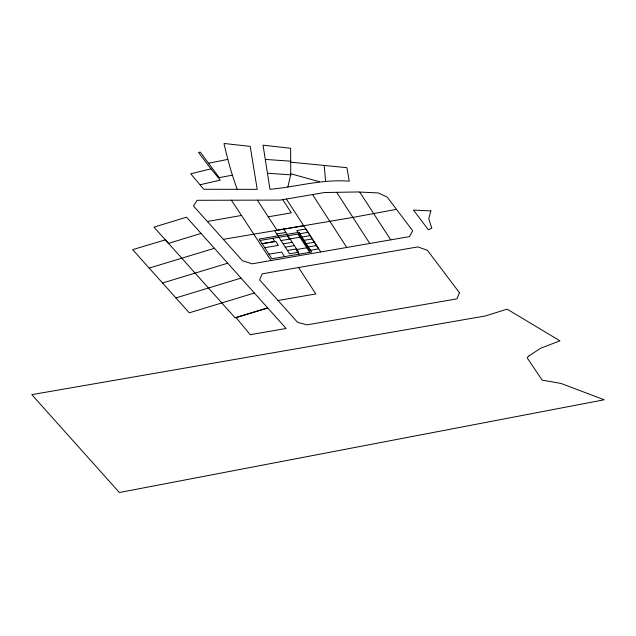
<?xml version="1.0" encoding="UTF-8"?>
<svg xmlns="http://www.w3.org/2000/svg" width="636" height="636" viewBox="0 0 636 636"><rect width="100%" height="100%" fill="white"/><g stroke="black" fill="none" stroke-linecap="round" stroke-linejoin="round"><path stroke-width="0.95" d="M290.7 162.172L290.636 148.275L263.058 145.183L269.95 189.345C296.392 186.873 322.373 178.962 349.259 181.188L346.898 167.666L290.7 162.172L290.692 174.852L267.597 173.254M287.87 186.992L290.938 173.811L319.375 181.705M201.063 233.412L168.508 243.389L153.984 227.147L186.531 217.162L286.097 328.478L250.226 334.703L236.028 317.555L267.732 307.943L235.121 317.825L165.36 239.852L132.662 249.646L189.266 312.84L254.384 293.021M214.404 248.31L149.19 268.098M227.712 263.209L162.554 283.012M241.044 278.107L175.902 297.918M200.221 184.734L220.31 180.115L210.961 168.858L190.689 173.787L203.814 189.266L257.206 189.361L250.218 146.407L224.103 143.482L224.166 144.428C227.752 159.62 231.735 174.789 237.308 189.393M227.799 159.39L208.536 163.245M396.474 209.339L352.861 217.417L223.323 239.335M232.434 175.178L219.221 177.651L200.261 152.091L198.535 152.457L210.961 168.858M207.36 221.487L241.529 215.445L271.031 260.553M369.77 243.477L409.568 236.6L412.621 230.709L387.252 197.136L378.261 192.923L357.79 191.969L324.503 192.533L280.206 200.086L197.168 200.3L193.439 205.937L242.443 260.704L252.134 263.821L369.77 243.477L336.683 192.326M278.027 300.486L315.83 293.935L298.578 267.541M268.249 216.812L291.32 212.853L282.734 199.656M303.722 225.732L277.018 230.256L257.373 200.149M276.763 233.945L285.858 232.41M260.068 240.464L297.887 234.072L309.756 252.357M298.896 233.873L307.983 232.339M262.104 243.62L274.744 241.481L272.709 238.325M299.93 237.228L289.293 239.025L287.257 235.869M262.175 243.739L275.809 241.434L278.369 245.401L264.735 247.698M281.025 240.551L290.119 239.017M301.027 237.172L310.122 235.638M283.163 243.858L292.25 242.324M303.157 240.48L312.252 238.945M285.294 247.158L294.381 245.623M305.288 243.787L314.383 242.244M287.424 250.465L296.511 248.93M307.419 247.086L316.513 245.552M268.917 254.185L281.565 252.055L284.515 256.618M306.798 247.794L296.114 249.598L299.055 254.161M265.554 159.429L290.708 161.178M231.369 200.213L241.529 215.445M346.763 247.46L312.538 194.576M390.711 239.859L359.738 192.056M286.375 199.036L320.759 251.951M283.728 229.111L298.642 252.23L289.555 253.764L274.633 230.645M324.217 165.487L325.632 181.594M430.826 210.914L428.791 218.832L431.82 228.245L428.346 229.755L413.448 210.039L430.826 210.914M459.454 292.743L456.998 298.841L307.045 324.845L297.569 322.341L259.575 279.848L262.215 273.83L417.828 246.911L427.392 250.274L459.454 292.743M528.325 356.295L527.212 357.885L542.142 380.105L561.055 383.46L604.2 399.782L119.377 492.518L31.8 394.638L485.411 315.965L507.115 309.144L559.942 340.84L540.719 348.21L528.325 356.295M305.852 229.032L296.766 230.566L309.549 250.393L318.644 248.851L305.852 229.032M298.992 232.323L259.154 239.049L271.866 258.757L311.704 252.023L298.992 232.323"/></g></svg>
